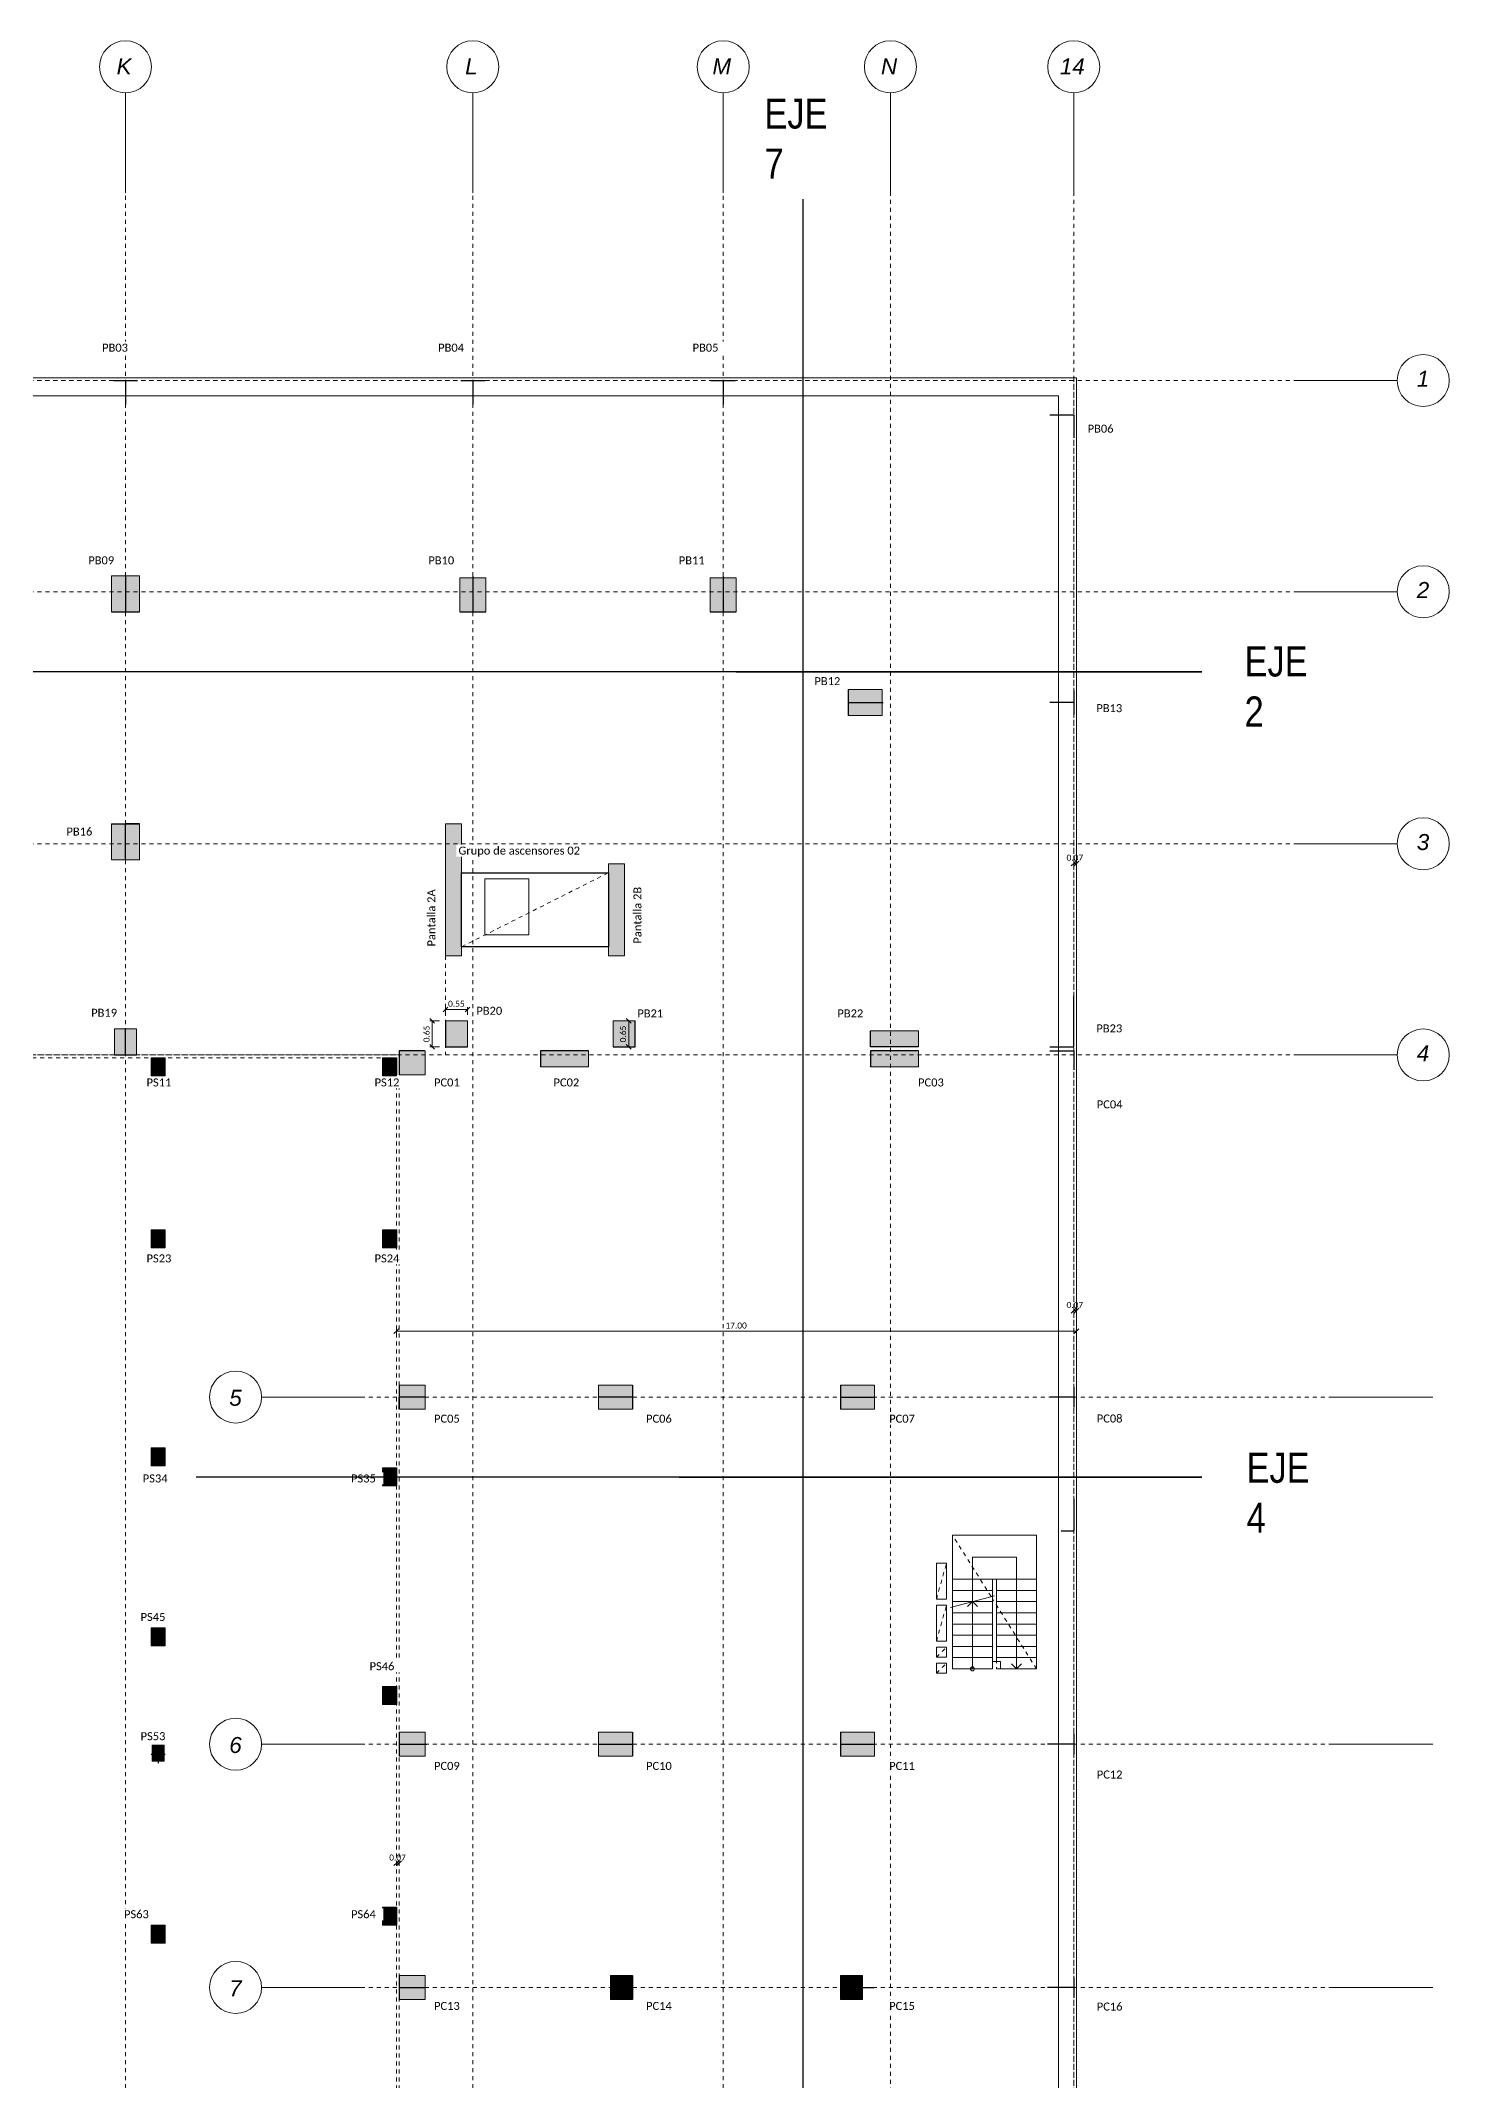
# Model space of a CAD drawing. Header units: millimetres. Extents: x -65 to 53, y -59 to 44.
# Drawn here: x 17.4 to 52.6, y -6.6 to 44.4 of the extents above; entities that cross this region are included whole.
import ezdxf

# ---------------------------------------------------------------- set-up
doc = ezdxf.new("R2010")
doc.units = ezdxf.units.MM
doc.linetypes.add('Trazo general', pattern=[0.001875, 0.00125, -0.000625])
for name, color, linetype, lineweight, true_color in [('0-AR-TXT-1', 5, 'Continuous', 5, 0x0000ff), ('0-AR-TXT-3', 7, 'Continuous', 5, 0xae3800), ('00-AUX-3', 5, 'Continuous', 5, 0x0000ff), ('00-AUX-5', 7, 'Continuous', 25, 0xff8000), ('00-AUX-6', 5, 'Trazo general', 5, 0x0000ff), ('00-AUX-7', 7, 'Trazo general', 5, 0xa80000), ('1-AR-PILARES-1', 7, 'Continuous', 5, 0xc0c0c0), ('CS-COTAS-1', 7, 'Continuous', 5, 0x544282), ('REJILLA-1', 7, 'Continuous', 5, 0x008080), ('REJILLA-2', 7, 'Trazo general', 5, 0x008080)]:
    doc.layers.add(name, color=color, linetype=linetype, lineweight=lineweight, true_color=true_color)
for name, color, linetype, lineweight in [('0-AUX', 7, 'Continuous', 5), ('00-AUX-1', 7, 'Trazo general', 5), ('00-AUX-4', 7, 'Continuous', 5), ('1-AR-ESCALERA', 7, 'Continuous', 5), ('1-AR-ESCALERA-1', 7, 'Trazo general', 5), ('1-AR-PILARES', 7, 'Continuous', 5), ('1-AR-VISTA', 7, 'Continuous', 5), ('CS-COTAS-100', 7, 'Continuous', 5)]:
    doc.layers.add(name, color=color, linetype=linetype, lineweight=lineweight)
doc.layers.add('EJES DE REPLANTEO', color=30, linetype='Continuous')
doc.styles.add('Arial_I', font='ariali.ttf', dxfattribs={"height": 0.4})
doc.styles.add('Calibri', font='calibri.ttf', dxfattribs={"height": 0.2})
doc.styles.add('Calibri_1', font='calibri.ttf', dxfattribs={"height": 0.15})
doc.styles.add('FS_Technic', font='technic_.ttf', dxfattribs={"height": 2.5})
doc.dimstyles.new('AIC_replanteo', dxfattribs={"dimscale": 0.3048, "dimtxt": 0.176602, "dimasz": 0.393701, "dimexe": 0.19685, "dimexo": 0.492126, "dimgap": 0.032808, "dimtad": 1, "dimrnd": 0.01, "dimzin": 0, "dimdsep": 46, "dimtxsty": 'Calibri_1', "dimblk1": 'OBLIQUE', "dimblk2": 'OBLIQUE', "dimsah": 1, "dimcen": 0.09, "dimazin": 0, "dimtfac": 1, "dimtdec": 4, "dimtix": 1, "dimtmove": 0, "dimatfit": 3, "dimfxl": 1, "dimtvp": 1, "dimtolj": 1, "dimtzin": 0, "dimarcsym": 2})

# ---------------------------------------------------------------- blocks, each defined once
blk = doc.blocks.new('Rejilla - Extremo de rejilla-3554-Sótano 1- forjado 01 - STR')
at = {"layer": '0-AUX'}
blk.add_circle((0, 0), 0.0065, dxfattribs=at)
blk = doc.blocks.new('DIMBLOCK9-Sótano 1- forjado 01 - STR')
at = {"layer": 'CS-COTAS-100', "color": 187, "lineweight": 15, "true_color": 0x544282, "transparency": 16777216}
for p, q in [((32.067, 19.903), (32.007, 19.963)), ((32.067, 19.903), (32.127, 19.843)), ((32.067, 19.253), (32.007, 19.313)), ((32.067, 19.253), (32.127, 19.193))]:
    blk.add_line(p, q, dxfattribs=at)
at = {"layer": 'CS-COTAS-100', "color": 187, "true_color": 0x544282, "transparency": 16777216}
for p, q in [((32.067, 19.903), (32.007, 19.903)), ((32.067, 19.253), (32.067, 19.903)), ((32.067, 19.903), (32.132, 19.903)), ((32.067, 19.253), (32.007, 19.253)), ((32.067, 19.253), (32.132, 19.253))]:
    blk.add_line(p, q, dxfattribs=at)
at = {"layer": 'CS-COTAS-100', "color": 0, "transparency": 16777216, "insert": (31.849, 19.365), "char_height": 0.15, "width": 0.5107, "attachment_point": 1, "rotation": 90, "line_spacing_factor": 1.158048, "style": 'Calibri_1'}
blk.add_mtext('0.65', dxfattribs=at)
blk = doc.blocks.new('_Oblique')
at = {"color": 0, "linetype": 'ByBlock', "lineweight": -2}
blk.add_line((-0.5, -0.5), (0.5, 0.5), dxfattribs=at)
blk = doc.blocks.new('DIMBLOCK10-Sótano 1- forjado 01 - STR')
at = {"layer": 'CS-COTAS-100', "color": 187, "lineweight": 15, "true_color": 0x544282, "transparency": 16777216}
for p, q in [((27.157, 19.903), (27.097, 19.963)), ((27.157, 19.903), (27.217, 19.843)), ((27.157, 19.253), (27.097, 19.313)), ((27.157, 19.253), (27.217, 19.193))]:
    blk.add_line(p, q, dxfattribs=at)
at = {"layer": 'CS-COTAS-100', "color": 187, "true_color": 0x544282, "transparency": 16777216}
for p, q in [((27.157, 19.903), (27.097, 19.903)), ((27.157, 19.903), (27.157, 19.253)), ((27.157, 19.903), (27.34, 19.903)), ((27.157, 19.253), (27.097, 19.253)), ((27.157, 19.253), (27.34, 19.253))]:
    blk.add_line(p, q, dxfattribs=at)
at = {"layer": 'CS-COTAS-100', "color": 0, "transparency": 16777216, "insert": (26.939, 19.365), "char_height": 0.15, "width": 0.5107, "attachment_point": 1, "rotation": 90, "line_spacing_factor": 1.158048, "style": 'Calibri_1'}
blk.add_mtext('0.65', dxfattribs=at)
blk = doc.blocks.new('DIMBLOCK11-Sótano 1- forjado 01 - STR')
at = {"layer": 'CS-COTAS-100', "color": 187, "lineweight": 15, "true_color": 0x544282, "transparency": 16777216}
for p, q in [((27.49, 20.185), (27.43, 20.125)), ((27.49, 20.185), (27.55, 20.245)), ((28.04, 20.185), (27.98, 20.125)), ((28.04, 20.185), (28.1, 20.245))]:
    blk.add_line(p, q, dxfattribs=at)
at = {"layer": 'CS-COTAS-100', "color": 187, "true_color": 0x544282, "transparency": 16777216}
for p, q in [((27.49, 20.185), (27.49, 20.245)), ((27.49, 20.185), (28.04, 20.185)), ((27.49, 20.185), (27.49, 20.053)), ((28.04, 20.185), (28.04, 20.245)), ((28.04, 20.185), (28.04, 20.053))]:
    blk.add_line(p, q, dxfattribs=at)
at = {"layer": 'CS-COTAS-100', "color": 0, "transparency": 16777216, "insert": (27.552, 20.403), "char_height": 0.15, "width": 0.5107, "attachment_point": 1, "line_spacing_factor": 1.158048, "style": 'Calibri_1'}
blk.add_mtext('0.55', dxfattribs=at)
blk = doc.blocks.new('DIMBLOCK16-Sótano 1- forjado 01 - STR')
at = {"layer": 'CS-COTAS-100', "color": 187, "lineweight": 15, "true_color": 0x544282, "transparency": 16777216}
for p, q in [((43.19, 23.836), (43.13, 23.776)), ((43.19, 23.836), (43.25, 23.896)), ((43.26, 23.836), (43.2, 23.776)), ((43.26, 23.836), (43.32, 23.896))]:
    blk.add_line(p, q, dxfattribs=at)
at = {"layer": 'CS-COTAS-100', "color": 187, "true_color": 0x544282, "transparency": 16777216}
for p, q in [((43.19, 23.836), (43.19, 23.896)), ((43.19, 23.836), (43.26, 23.836)), ((43.19, 23.836), (43.19, 23.771)), ((43.26, 23.836), (43.26, 23.896)), ((43.26, 23.836), (43.26, 23.771))]:
    blk.add_line(p, q, dxfattribs=at)
at = {"layer": 'CS-COTAS-100', "color": 0, "transparency": 16777216, "insert": (43.012, 24.054), "char_height": 0.15, "width": 0.5107, "attachment_point": 1, "line_spacing_factor": 1.158048, "style": 'Calibri_1'}
blk.add_mtext('0.07', dxfattribs=at)
blk = doc.blocks.new('DIMBLOCK21-Sótano 1- forjado 01 - STR')
at = {"layer": 'CS-COTAS-100', "color": 187, "lineweight": 15, "true_color": 0x544282, "transparency": 16777216}
for p, q in [((26.26, 12.142), (26.2, 12.082)), ((26.26, 12.142), (26.32, 12.202)), ((43.26, 12.142), (43.2, 12.082)), ((43.26, 12.142), (43.32, 12.202))]:
    blk.add_line(p, q, dxfattribs=at)
at = {"layer": 'CS-COTAS-100', "color": 187, "true_color": 0x544282, "transparency": 16777216}
for p, q in [((26.26, 12.142), (26.26, 12.202)), ((26.26, 12.142), (43.26, 12.142)), ((26.26, 12.142), (26.26, 12.077)), ((43.26, 12.142), (43.26, 12.202)), ((43.26, 12.142), (43.26, 12.077))]:
    blk.add_line(p, q, dxfattribs=at)
at = {"layer": 'CS-COTAS-100', "color": 0, "transparency": 16777216, "insert": (34.486, 12.36), "char_height": 0.15, "width": 0.65661, "attachment_point": 1, "line_spacing_factor": 1.158048, "style": 'Calibri_1'}
blk.add_mtext('17.00', dxfattribs=at)
blk = doc.blocks.new('DIMBLOCK22-Sótano 1- forjado 01 - STR')
at = {"layer": 'CS-COTAS-100', "color": 187, "lineweight": 15, "true_color": 0x544282, "transparency": 16777216}
for p, q in [((43.19, 12.657), (43.13, 12.597)), ((43.19, 12.657), (43.25, 12.717)), ((43.26, 12.657), (43.2, 12.597)), ((43.26, 12.657), (43.32, 12.717))]:
    blk.add_line(p, q, dxfattribs=at)
at = {"layer": 'CS-COTAS-100', "color": 187, "true_color": 0x544282, "transparency": 16777216}
for p, q in [((43.19, 12.657), (43.19, 12.717)), ((43.19, 12.657), (43.26, 12.657)), ((43.19, 12.657), (43.19, 12.592)), ((43.26, 12.657), (43.26, 12.717)), ((43.26, 12.657), (43.26, 12.592))]:
    blk.add_line(p, q, dxfattribs=at)
at = {"layer": 'CS-COTAS-100', "color": 0, "transparency": 16777216, "insert": (43.012, 12.875), "char_height": 0.15, "width": 0.5107, "attachment_point": 1, "line_spacing_factor": 1.158048, "style": 'Calibri_1'}
blk.add_mtext('0.07', dxfattribs=at)
blk = doc.blocks.new('DIMBLOCK23-Sótano 1- forjado 01 - STR')
at = {"layer": 'CS-COTAS-100', "color": 187, "lineweight": 15, "true_color": 0x544282, "transparency": 16777216}
for p, q in [((26.26, -1.157), (26.2, -1.217)), ((26.26, -1.157), (26.32, -1.097)), ((26.33, -1.157), (26.27, -1.217)), ((26.33, -1.157), (26.39, -1.097))]:
    blk.add_line(p, q, dxfattribs=at)
at = {"layer": 'CS-COTAS-100', "color": 187, "true_color": 0x544282, "transparency": 16777216}
for p, q in [((26.26, -1.157), (26.26, -1.097)), ((26.26, -1.157), (26.33, -1.157)), ((26.26, -1.157), (26.26, -1.222)), ((26.33, -1.157), (26.33, -1.097)), ((26.33, -1.157), (26.33, -1.222))]:
    blk.add_line(p, q, dxfattribs=at)
at = {"layer": 'CS-COTAS-100', "color": 0, "transparency": 16777216, "insert": (26.082, -0.939), "char_height": 0.15, "width": 0.5107, "attachment_point": 1, "line_spacing_factor": 1.158048, "style": 'Calibri_1'}
blk.add_mtext('0.07', dxfattribs=at)
blk = doc.blocks.new('zw$7473')
at = {"layer": 'EJES DE REPLANTEO'}
for p, q in [((16.942, -26.497), (16.942, 15.611)), ((26.908, 3.8), (-81.327, 3.8)), ((15.267, 3.8), (26.908, 3.8)), ((26.908, -16.33), (1.769, -16.33)), ((13.842, -16.33), (26.908, -16.33)), ((16.942, -79.782), (16.942, -26.497))]:
    blk.add_line(p, q, dxfattribs=at)
at = {"layer": 'EJES DE REPLANTEO', "char_height": 0.75, "attachment_point": 1, "style": 'FS_Technic'}
for s, insert, width in [('EJE 7', (15.972, 18.128), 0.58017), ('EJE 2', (27.974, 4.431), 0.22677), ('EJE 4', (28.024, -15.725), 0.268)]:
    blk.add_mtext(s, dxfattribs=dict(at, insert=insert, width=width))

msp = doc.modelspace()

# ---------------------------------------------------------------- hatches: boundary and pattern name
at = {"layer": '1-AR-PILARES-1'}
for points in [[(19.14008, 30.12799), (19.84008, 30.12799), (19.84008, 31.02799), (19.14008, 31.02799)], [(27.84508, 30.12799), (28.49508, 30.12799), (28.49508, 30.97799), (27.84508, 30.97799)], [(34.10508, 30.12799), (34.75508, 30.12799), (34.75508, 30.97799), (34.10508, 30.97799)], [(38.40008, 27.53299), (38.40008, 28.18299), (37.55008, 28.18299), (37.55008, 27.53299)], [(19.83854, 23.92822), (19.83854, 24.82822), (19.13854, 24.82822), (19.13854, 23.92822)], [(27.89008, 21.52799), (27.89008, 24.82799), (27.49008, 24.82799), (27.49008, 21.52799)], [(31.96008, 21.52799), (31.96008, 23.82799), (31.56008, 23.82799), (31.56008, 21.52799)], [(28.04008, 19.25299), (28.04008, 19.90299), (27.49008, 19.90299), (27.49008, 19.25299)], [(32.22508, 19.25299), (32.22508, 19.90299), (31.67508, 19.90299), (31.67508, 19.25299)], [(19.76508, 19.04799), (19.76508, 19.69799), (19.21508, 19.69799), (19.21508, 19.04799)], [(39.31008, 19.25299), (39.31008, 19.65299), (38.11008, 19.65299), (38.11008, 19.25299)], [(20.13508, 18.52799), (20.48508, 18.52799), (20.48508, 18.97799), (20.13508, 18.97799)], [(25.91008, 18.52799), (26.26008, 18.52799), (26.26008, 18.97799), (25.91008, 18.97799)], [(26.98008, 18.55299), (26.98008, 19.15299), (26.33008, 19.15299), (26.33008, 18.55299)], [(31.06008, 18.75299), (31.06008, 19.15299), (29.86008, 19.15299), (29.86008, 18.75299)], [(39.31008, 18.75299), (39.31008, 19.15299), (38.11008, 19.15299), (38.11008, 18.75299)], [(20.13508, 14.22799), (20.48508, 14.22799), (20.48508, 14.67799), (20.13508, 14.67799)], [(25.91008, 14.22799), (26.26008, 14.22799), (26.26008, 14.67799), (25.91008, 14.67799)], [(26.33008, 10.19799), (26.98008, 10.19799), (26.98008, 10.79799), (26.33008, 10.79799)], [(32.16008, 10.19799), (32.16008, 10.79799), (31.31008, 10.79799), (31.31008, 10.19799)], [(38.21008, 10.19799), (38.21008, 10.79799), (37.36008, 10.79799), (37.36008, 10.19799), (37.4578, 10.19799)], [(20.48508, 8.77799), (20.48508, 9.22799), (20.13508, 9.22799), (20.13508, 8.77799)], [(26.26008, 8.27799), (26.26008, 8.72799), (25.91008, 8.72799), (25.91008, 8.27799)], [(20.13508, 4.27799), (20.48508, 4.27799), (20.48508, 4.72799), (20.13508, 4.72799)], [(25.91008, 2.81299), (26.26008, 2.81299), (26.26008, 3.26299), (25.91008, 3.26299)], [(26.33008, 1.51799), (26.98008, 1.51799), (26.98008, 2.11799), (26.33008, 2.11799), (26.33008, 1.7899)], [(32.16008, 1.51799), (32.16008, 2.11799), (31.31008, 2.11799), (31.31008, 1.51799)], [(38.21008, 1.51799), (38.21008, 2.11799), (37.36008, 2.11799), (37.36008, 1.51799)], [(38.21008, 1.51799), (38.21008, 2.11799), (37.36008, 2.11799), (37.36008, 1.51799)], [(20.16008, 1.39799), (20.46008, 1.39799), (20.46008, 1.79799), (20.16008, 1.79799), (20.16008, 1.7899)], [(25.91008, -2.70201), (26.26008, -2.70201), (26.26008, -2.25201), (25.91008, -2.25201)], [(20.13508, -3.15201), (20.48508, -3.15201), (20.48508, -2.70201), (20.13508, -2.70201)], [(26.33008, -4.56201), (26.98008, -4.56201), (26.98008, -3.96201), (26.33008, -3.96201)], [(32.16008, -4.56201), (32.16008, -3.96201), (31.61008, -3.96201), (31.61008, -4.56201)], [(37.36008, -4.56201), (37.91008, -4.56201), (37.91008, -3.96201), (37.36008, -3.96201)]]:
    msp.add_hatch(color=256, dxfattribs=at).paths.add_polyline_path(points)

# ---------------------------------------------------------------- linework, layer by layer
at = {"layer": '0-AUX'}
for p, q in [((40.66008, 6.49299), (41.76008, 6.49299)), ((40.66008, 5.94299), (40.66008, 6.49299)), ((41.76008, 6.49299), (41.76008, 5.94299)), ((40.66008, 5.38299), (40.66008, 5.94299)), ((41.76008, 5.94299), (41.76008, 3.70299)), ((40.66008, 5.38299), (40.53508, 5.25799)), ((40.66008, 5.10299), (40.66008, 5.38299)), ((40.66008, 5.38299), (40.78508, 5.25799)), ((40.66008, 4.82299), (40.66008, 5.10299)), ((40.66008, 4.54299), (40.66008, 4.82299)), ((40.66008, 4.26299), (40.66008, 4.54299)), ((40.66008, 3.98299), (40.66008, 4.26299)), ((40.66008, 3.70299), (40.66008, 3.98299)), ((41.76008, 3.70299), (41.63508, 3.82799)), ((41.76008, 3.70299), (41.88508, 3.82799))]:
    msp.add_line(p, q, dxfattribs=at)
msp.add_circle((40.66008, 3.70299), 0.05, dxfattribs=at)
at = {"layer": '00-AUX-1'}
for p, q in [((27.89008, 23.60299), (31.56008, 23.60299)), ((27.89008, 21.75299), (31.56008, 23.60299)), ((31.56008, 21.75299), (27.89008, 21.75299)), ((41.12614, 5.50787), (40.16168, 7.04299)), ((39.75968, 5.44299), (40.01127, 6.34869)), ((39.75968, 4.39299), (40.00968, 5.29299)), ((42.26008, 3.70299), (41.16008, 5.45384)), ((39.75968, 3.99299), (40.00968, 4.24299)), ((39.75968, 3.59299), (40.00968, 3.84299))]:
    msp.add_line(p, q, dxfattribs=at)
at = {"layer": '00-AUX-3'}
for p, q in [((28.47008, 23.45078), (29.57008, 23.45078)), ((28.47008, 22.05078), (28.47008, 23.45078)), ((29.57008, 23.45078), (29.57008, 22.05078)), ((29.57008, 22.05078), (28.47008, 22.05078))]:
    msp.add_line(p, q, dxfattribs=at)
at = {"layer": '00-AUX-4'}
for p, q in [((-58.70133, 35.97799), (43.26008, 35.97799)), ((43.26008, 35.97799), (43.26008, -52.84245)), ((-58.07852, 35.52799), (42.81008, 35.52799)), ((42.81008, 35.52799), (42.81008, -52.39245))]:
    msp.add_line(p, q, dxfattribs=at)
at = {"layer": '00-AUX-5'}
for p, q in [((19.19008, 35.90799), (19.79008, 35.90799)), ((19.49008, 35.90799), (19.49008, 35.30799)), ((27.87008, 35.90799), (28.47008, 35.90799)), ((28.17008, 35.90799), (28.17008, 35.30799)), ((34.13008, 35.90799), (34.73008, 35.90799)), ((34.43008, 35.90799), (34.43008, 35.30799)), ((42.59008, 35.05299), (43.19008, 35.05299)), ((43.19008, 35.05299), (43.19008, 34.47299)), ((19.49008, 31.00799), (19.49008, 30.12799)), ((28.17008, 31.00799), (28.17008, 30.12799)), ((34.43008, 31.00799), (34.43008, 30.12799)), ((19.14008, 30.12799), (19.84008, 30.12799)), ((27.84508, 30.12799), (28.49508, 30.12799)), ((34.10508, 30.12799), (34.75508, 30.12799)), ((37.55008, 28.18299), (37.55008, 27.53299)), ((43.19008, 28.15799), (43.19008, 27.55799)), ((37.55008, 27.85799), (38.43008, 27.85799)), ((43.19008, 27.85799), (42.59008, 27.85799)), ((19.13854, 24.82822), (19.83854, 24.82822)), ((19.83854, 24.82822), (19.48854, 24.82822)), ((19.48854, 23.92822), (19.48854, 24.82822)), ((27.89008, 23.60299), (31.56008, 23.60299)), ((27.89008, 21.75299), (27.89008, 23.60299)), ((31.56008, 23.60299), (31.56008, 21.75299)), ((31.56008, 21.75299), (27.89008, 21.75299)), ((43.19008, 19.25299), (43.19008, 20.52799)), ((27.49008, 19.90299), (27.49008, 19.25299)), ((32.22508, 19.25299), (32.22508, 19.90299)), ((19.49008, 19.04799), (19.49008, 19.69799)), ((38.11008, 19.25299), (38.11008, 19.65299)), ((19.21508, 19.04799), (19.76508, 19.04799)), ((20.13508, 18.97799), (20.48508, 18.97799)), ((20.13508, 18.97799), (20.48508, 18.97799)), ((20.31008, 18.97799), (20.31008, 18.52799)), ((20.31008, 18.97799), (20.31008, 18.52799)), ((25.91008, 18.97799), (26.26008, 18.97799)), ((26.26008, 18.97799), (26.26008, 18.55299)), ((26.96008, 19.15299), (26.33008, 19.15299)), ((26.33008, 19.15299), (26.33008, 18.55299)), ((27.49008, 19.25299), (28.04008, 19.25299)), ((31.06008, 19.15299), (29.86008, 19.15299)), ((29.86008, 19.15299), (29.86008, 18.75299)), ((31.67508, 19.25299), (32.22508, 19.25299)), ((39.31008, 19.25299), (38.11008, 19.25299)), ((39.31008, 19.15299), (38.11008, 19.15299)), ((38.11008, 19.15299), (38.11008, 18.75299)), ((42.59008, 19.25299), (43.19008, 19.25299)), ((42.59008, 19.15305), (43.19008, 19.15305)), ((43.19008, 19.15305), (43.19008, 18.67305)), ((20.31008, 14.22799), (20.31008, 14.67799)), ((20.31008, 14.22799), (20.31008, 14.67799)), ((25.91008, 14.45299), (26.26008, 14.45299)), ((26.26008, 14.67799), (26.26008, 14.22799)), ((20.48508, 14.22799), (20.13508, 14.22799)), ((20.48508, 14.22799), (20.13508, 14.22799)), ((26.33008, 10.79799), (26.33008, 10.19799)), ((32.16008, 10.79799), (32.16008, 10.19799)), ((37.36008, 10.79799), (37.36008, 10.19799)), ((43.19008, 10.74799), (43.19008, 10.24799)), ((26.33008, 10.19799), (26.33008, 10.49799)), ((26.98008, 10.49799), (26.33008, 10.49799)), ((32.16008, 10.49799), (31.30008, 10.49799)), ((37.36008, 10.49799), (38.21008, 10.49799)), ((43.19008, 10.49799), (42.59008, 10.49799)), ((20.31008, 9.22799), (20.31008, 8.77799)), ((20.13508, 9.00299), (20.48508, 9.00299)), ((26.26008, 8.72799), (26.26008, 8.27799)), ((25.91008, 8.50299), (26.26008, 8.50299)), ((43.19008, 7.95299), (43.19008, 7.15299)), ((42.88008, 7.15299), (43.19008, 7.15299)), ((20.31008, 4.72799), (20.31008, 4.27799)), ((20.13508, 4.50299), (20.48508, 4.50299)), ((26.26008, 3.26299), (26.26008, 2.81299)), ((25.91008, 3.03799), (26.26008, 3.03799)), ((26.33008, 2.11799), (26.33008, 1.51799)), ((32.16008, 2.11799), (32.16008, 1.51799)), ((37.36008, 2.11799), (37.36008, 1.51799)), ((43.19008, 2.06799), (43.19008, 1.56799)), ((20.13508, 1.57299), (20.48508, 1.57299)), ((20.31008, 1.79799), (20.31008, 1.34799)), ((26.33008, 1.81799), (27.02008, 1.81799)), ((31.31008, 1.81799), (32.16008, 1.81799)), ((37.36008, 1.81799), (38.20008, 1.81799)), ((43.19008, 1.81799), (42.53508, 1.81799)), ((25.91008, -2.47701), (26.26008, -2.47701)), ((26.26008, -2.25201), (26.26008, -2.70201)), ((20.13508, -2.92701), (20.48508, -2.92701)), ((20.31008, -2.70201), (20.31008, -3.15201)), ((26.33008, -3.96201), (26.33008, -4.56201)), ((32.16008, -3.96201), (32.16008, -4.56201)), ((37.36008, -3.96201), (37.36008, -4.56201)), ((43.19008, -4.01201), (43.19008, -4.51201)), ((26.33008, -4.26201), (26.99008, -4.26201)), ((31.62008, -4.26201), (32.16008, -4.26201)), ((37.36008, -4.26201), (38.20008, -4.26201)), ((43.19008, -4.26201), (42.53508, -4.26201))]:
    msp.add_line(p, q, dxfattribs=at)
at = {"layer": '00-AUX-6'}
for p, q in [((-58.72133, 35.90799), (43.26008, 35.90799)), ((-58.70133, 35.97799), (43.26008, 35.97799)), ((43.19008, 35.97799), (43.19008, -52.84245)), ((43.26008, 35.97799), (43.26008, -52.84245)), ((26.26008, 19.04799), (-46.93992, 19.04799)), ((26.26008, 18.97799), (-46.93992, 18.97799)), ((26.26008, -27.41201), (26.26008, 18.97799)), ((26.33008, -27.41201), (26.33008, 18.97799))]:
    msp.add_line(p, q, dxfattribs=at)
at = {"layer": '00-AUX-7'}
msp.add_line((27.49008, 21.52799), (27.49008, 19.04799), dxfattribs=at)
at = {"layer": '1-AR-ESCALERA'}
for p, q in [((40.16008, 5.94299), (41.16008, 5.94299)), ((40.16008, 5.94299), (41.16008, 5.94299)), ((40.16008, 5.66299), (41.16008, 5.66299)), ((41.16008, 5.94299), (41.26008, 5.94299)), ((41.16008, 5.51696), (41.16008, 5.94299)), ((42.26008, 5.94299), (41.26008, 5.94299)), ((41.26008, 5.94299), (41.26008, 3.88299)), ((42.26008, 5.94299), (41.26008, 5.94299)), ((42.26008, 5.66299), (41.26008, 5.66299)), ((41.20838, 5.5299), (40.11178, 5.23607)), ((40.16008, 5.38299), (40.66008, 5.38299)), ((40.16008, 3.70299), (40.16008, 5.24901)), ((40.16008, 5.10299), (41.16008, 5.10299)), ((40.66008, 5.38299), (41.16008, 5.38299)), ((41.16008, 3.70299), (41.16008, 5.51696)), ((42.26008, 5.38299), (41.26008, 5.38299)), ((42.26008, 5.10299), (41.26008, 5.10299)), ((40.16008, 4.82299), (41.16008, 4.82299)), ((42.26008, 4.82299), (41.26008, 4.82299)), ((40.16008, 4.54299), (41.16008, 4.54299)), ((40.16008, 4.26299), (41.16008, 4.26299)), ((42.26008, 4.54299), (41.26008, 4.54299)), ((42.26008, 4.26299), (41.26008, 4.26299)), ((40.16008, 3.98299), (41.16008, 3.98299)), ((40.16008, 3.70299), (41.16008, 3.70299)), ((40.16008, 3.70299), (41.16008, 3.70299)), ((42.26008, 3.98299), (41.26008, 3.98299)), ((42.26008, 3.70299), (41.26008, 3.70299))]:
    msp.add_line(p, q, dxfattribs=at)
at = {"layer": '1-AR-ESCALERA-1'}
for p, q in [((40.16008, 7.04299), (40.16008, 5.94299)), ((42.26008, 7.04299), (40.16008, 7.04299)), ((42.26008, 5.94299), (42.26008, 7.04299)), ((40.16008, 5.94299), (41.16008, 5.94299)), ((40.16008, 5.24901), (40.16008, 5.94299)), ((40.16008, 5.94299), (41.16008, 5.94299)), ((40.16008, 5.66299), (41.16008, 5.66299)), ((41.16008, 5.94299), (41.26008, 5.94299)), ((41.16008, 5.51696), (41.16008, 5.94299)), ((42.26008, 5.94299), (41.26008, 5.94299)), ((41.26008, 5.94299), (41.26008, 3.70299)), ((42.26008, 5.94299), (41.26008, 5.94299)), ((42.26008, 5.66299), (41.26008, 5.66299)), ((42.26008, 5.94299), (42.26008, 3.70299)), ((40.16008, 5.38299), (40.66008, 5.38299)), ((42.26008, 5.38299), (41.26008, 5.38299)), ((42.26008, 5.10299), (41.26008, 5.10299)), ((42.26008, 4.82299), (41.26008, 4.82299)), ((42.26008, 4.54299), (41.26008, 4.54299)), ((42.26008, 4.26299), (41.26008, 4.26299)), ((42.26008, 3.98299), (41.26008, 3.98299)), ((42.26008, 3.70299), (41.26008, 3.70299))]:
    msp.add_line(p, q, dxfattribs=at)
at = {"layer": '1-AR-PILARES'}
for p, q in [((19.84008, 31.02799), (19.14008, 31.02799)), ((19.14008, 31.02799), (19.14008, 30.12799)), ((19.84008, 30.12799), (19.84008, 31.02799)), ((28.49508, 30.97799), (27.84508, 30.97799)), ((27.84508, 30.97799), (27.84508, 30.12799)), ((28.49508, 30.12799), (28.49508, 30.97799)), ((34.75508, 30.97799), (34.10508, 30.97799)), ((34.10508, 30.97799), (34.10508, 30.12799)), ((34.75508, 30.12799), (34.75508, 30.97799)), ((19.14008, 30.12799), (19.84008, 30.12799)), ((27.84508, 30.12799), (28.49508, 30.12799)), ((34.10508, 30.12799), (34.75508, 30.12799)), ((38.40008, 28.18299), (37.55008, 28.18299)), ((37.55008, 28.18299), (37.55008, 27.53299)), ((38.40008, 27.53299), (38.40008, 28.18299)), ((37.55008, 27.53299), (38.40008, 27.53299)), ((19.13854, 24.82822), (19.13854, 23.92822)), ((19.83854, 24.82822), (19.13854, 24.82822)), ((19.83854, 23.92822), (19.83854, 24.82822)), ((27.89008, 24.82799), (27.49008, 24.82799)), ((27.49008, 24.82799), (27.49008, 21.52799)), ((27.89008, 21.52799), (27.89008, 24.82799)), ((19.13854, 23.92822), (19.83854, 23.92822)), ((31.96008, 23.82799), (31.56008, 23.82799)), ((31.56008, 23.82799), (31.56008, 21.52799)), ((31.96008, 21.52799), (31.96008, 23.82799)), ((27.49008, 21.52799), (27.89008, 21.52799)), ((31.56008, 21.52799), (31.96008, 21.52799)), ((28.04008, 19.90299), (27.49008, 19.90299)), ((27.49008, 19.90299), (27.49008, 19.25299)), ((28.04008, 19.25299), (28.04008, 19.90299)), ((32.22508, 19.90299), (31.67508, 19.90299)), ((31.67508, 19.90299), (31.67508, 19.25299)), ((32.22508, 19.25299), (32.22508, 19.90299)), ((19.76508, 19.69799), (19.21508, 19.69799)), ((19.21508, 19.69799), (19.21508, 19.04799)), ((19.76508, 19.04799), (19.76508, 19.69799)), ((39.31008, 19.65299), (38.11008, 19.65299)), ((38.11008, 19.65299), (38.11008, 19.25299)), ((39.31008, 19.25299), (39.31008, 19.65299)), ((19.21508, 19.04799), (19.76508, 19.04799)), ((20.13508, 18.97799), (20.13508, 18.52799)), ((20.48508, 18.97799), (20.13508, 18.97799)), ((20.48508, 18.52799), (20.48508, 18.97799)), ((25.91008, 18.97799), (25.91008, 18.52799)), ((26.26008, 18.97799), (25.91008, 18.97799)), ((26.26008, 18.52799), (26.26008, 18.97799)), ((26.98008, 19.15299), (26.33008, 19.15299)), ((26.33008, 19.15299), (26.33008, 18.55299)), ((26.98008, 18.55299), (26.98008, 19.15299)), ((27.49008, 19.25299), (28.04008, 19.25299)), ((31.06008, 19.15299), (29.86008, 19.15299)), ((29.86008, 19.15299), (29.86008, 18.75299)), ((31.06008, 18.75299), (31.06008, 19.15299)), ((31.67508, 19.25299), (32.22508, 19.25299)), ((38.11008, 19.25299), (39.31008, 19.25299)), ((39.31008, 19.15299), (38.11008, 19.15299)), ((38.11008, 19.15299), (38.11008, 18.75299)), ((39.31008, 18.75299), (39.31008, 19.15299)), ((20.13508, 18.52799), (20.48508, 18.52799)), ((25.91008, 18.52799), (26.26008, 18.52799)), ((26.33008, 18.55299), (26.98008, 18.55299)), ((29.86008, 18.75299), (31.06008, 18.75299)), ((38.11008, 18.75299), (39.31008, 18.75299)), ((20.13508, 14.67799), (20.13508, 14.22799)), ((20.48508, 14.67799), (20.13508, 14.67799)), ((20.48508, 14.22799), (20.48508, 14.67799)), ((25.91008, 14.67799), (25.91008, 14.22799)), ((26.26008, 14.67799), (25.91008, 14.67799)), ((26.26008, 14.22799), (26.26008, 14.67799)), ((20.13508, 14.22799), (20.48508, 14.22799)), ((25.91008, 14.22799), (26.26008, 14.22799)), ((26.98008, 10.79799), (26.33008, 10.79799)), ((26.33008, 10.79799), (26.33008, 10.19799)), ((26.98008, 10.19799), (26.98008, 10.79799)), ((32.16008, 10.79799), (31.31008, 10.79799)), ((31.31008, 10.79799), (31.31008, 10.19799)), ((32.16008, 10.19799), (32.16008, 10.79799)), ((38.21008, 10.79799), (37.36008, 10.79799)), ((37.36008, 10.79799), (37.36008, 10.19799)), ((38.21008, 10.19799), (38.21008, 10.79799)), ((26.33008, 10.19799), (26.98008, 10.19799)), ((31.31008, 10.19799), (32.16008, 10.19799)), ((37.36008, 10.19799), (38.21008, 10.19799)), ((20.13508, 9.22799), (20.13508, 8.77799)), ((20.48508, 9.22799), (20.13508, 9.22799)), ((20.48508, 8.77799), (20.48508, 9.22799)), ((20.13508, 8.77799), (20.48508, 8.77799)), ((25.91008, 8.72799), (25.91008, 8.27799)), ((26.26008, 8.72799), (25.91008, 8.72799)), ((26.26008, 8.27799), (26.26008, 8.72799)), ((25.91008, 8.27799), (26.26008, 8.27799)), ((20.13508, 4.72799), (20.13508, 4.27799)), ((20.48508, 4.72799), (20.13508, 4.72799)), ((20.48508, 4.27799), (20.48508, 4.72799)), ((20.13508, 4.27799), (20.48508, 4.27799)), ((25.91008, 3.26299), (25.91008, 2.81299)), ((26.26008, 3.26299), (25.91008, 3.26299)), ((26.26008, 2.81299), (26.26008, 3.26299)), ((25.91008, 2.81299), (26.26008, 2.81299)), ((26.33008, 2.11799), (26.33008, 1.51799)), ((26.98008, 2.11799), (26.33008, 2.11799)), ((26.98008, 1.51799), (26.98008, 2.11799)), ((32.16008, 2.11799), (31.31008, 2.11799)), ((31.31008, 2.11799), (31.31008, 1.51799)), ((32.16008, 1.51799), (32.16008, 2.11799)), ((38.21008, 2.11799), (37.36008, 2.11799)), ((37.36008, 2.11799), (37.36008, 1.51799)), ((38.21008, 2.11799), (37.36008, 2.11799)), ((37.36008, 2.11799), (37.36008, 1.51799)), ((38.21008, 1.51799), (38.21008, 2.11799)), ((38.21008, 1.51799), (38.21008, 2.11799)), ((20.16008, 1.79799), (20.16008, 1.39799)), ((20.46008, 1.79799), (20.16008, 1.79799)), ((20.46008, 1.39799), (20.46008, 1.79799)), ((20.16008, 1.39799), (20.46008, 1.39799)), ((26.33008, 1.51799), (26.98008, 1.51799)), ((31.31008, 1.51799), (32.16008, 1.51799)), ((37.36008, 1.51799), (38.21008, 1.51799)), ((37.36008, 1.51799), (38.21008, 1.51799)), ((25.91008, -2.25201), (25.91008, -2.70201)), ((26.26008, -2.25201), (25.91008, -2.25201)), ((26.26008, -2.70201), (26.26008, -2.25201)), ((20.13508, -2.70201), (20.13508, -3.15201)), ((20.48508, -2.70201), (20.13508, -2.70201)), ((20.48508, -3.15201), (20.48508, -2.70201)), ((25.91008, -2.70201), (26.26008, -2.70201)), ((20.13508, -3.15201), (20.48508, -3.15201)), ((26.33008, -3.96201), (26.33008, -4.56201)), ((26.98008, -3.96201), (26.33008, -3.96201)), ((26.98008, -4.56201), (26.98008, -3.96201)), ((31.61008, -3.96201), (31.61008, -4.56201)), ((32.16008, -3.96201), (31.61008, -3.96201)), ((32.16008, -4.56201), (32.16008, -3.96201)), ((37.36008, -3.96201), (37.36008, -4.56201)), ((37.91008, -3.96201), (37.36008, -3.96201)), ((37.91008, -4.56201), (37.91008, -3.96201)), ((26.33008, -4.56201), (26.98008, -4.56201)), ((31.61008, -4.56201), (32.16008, -4.56201)), ((37.36008, -4.56201), (37.91008, -4.56201))]:
    msp.add_line(p, q, dxfattribs=at)
at = {"layer": '1-AR-VISTA'}
for p, q in [((42.81008, 35.52799), (-58.07852, 35.52799)), ((42.81008, -52.39245), (42.81008, 35.52799)), ((27.89008, 23.60299), (31.56008, 23.60299)), ((31.56008, 21.75299), (27.89008, 21.75299)), ((40.16008, 5.24901), (40.16008, 7.04299)), ((40.16008, 7.04299), (42.26008, 7.04299)), ((42.26008, 7.04299), (42.26008, 3.70299)), ((39.75968, 6.34242), (40.00968, 6.34242)), ((39.75968, 5.44299), (39.75968, 6.34242)), ((40.00968, 6.34242), (40.00968, 5.44299)), ((40.00968, 5.44299), (39.75968, 5.44299)), ((39.75968, 5.29299), (40.00968, 5.29299)), ((39.75968, 4.39299), (39.75968, 5.29299)), ((40.00968, 5.29299), (40.00968, 4.39299)), ((40.00968, 4.39299), (39.75968, 4.39299)), ((39.75968, 4.24299), (40.00968, 4.24299)), ((39.75968, 3.99299), (39.75968, 4.24299)), ((40.00968, 4.24299), (40.00968, 3.99299)), ((40.00968, 3.99299), (39.75968, 3.99299)), ((39.75968, 3.84299), (40.00968, 3.84299)), ((39.75968, 3.59299), (39.75968, 3.84299)), ((40.00968, 3.59299), (39.75968, 3.59299)), ((40.00968, 3.84299), (40.00968, 3.59299)), ((41.36008, 3.88299), (41.16008, 3.88299)), ((41.36008, 3.70299), (41.36008, 3.88299)), ((42.26008, 3.70299), (41.36008, 3.70299))]:
    msp.add_line(p, q, dxfattribs=at)
at = {"layer": 'REJILLA-1'}
for p, q in [((19.49008, 40.60006), (19.49008, 43.10006)), ((28.17008, 40.60006), (28.17008, 43.10006)), ((34.43008, 40.60006), (34.43008, 43.10006)), ((38.61008, 40.60006), (38.61008, 43.10006)), ((43.19008, 40.60006), (43.19008, 43.10006)), ((48.77676, 35.90799), (51.27676, 35.90799)), ((48.77676, 30.62799), (51.27676, 30.62799)), ((48.77676, 24.32799), (51.27676, 24.32799)), ((48.77676, 19.04799), (51.27676, 19.04799)), ((25.3916, 10.49799), (22.8916, 10.49799)), ((52.17008, 10.49799), (49.67008, 10.49799)), ((25.3916, 1.81799), (22.8916, 1.81799)), ((52.17008, 1.81799), (49.67008, 1.81799)), ((25.3916, -4.26201), (22.8916, -4.26201)), ((52.17008, -4.26201), (49.67008, -4.26201))]:
    msp.add_line(p, q, dxfattribs=at)
at = {"layer": 'REJILLA-2'}
for p, q in [((19.49008, -55.77901), (19.49008, 40.60006)), ((28.17008, -55.77901), (28.17008, 40.60006)), ((34.43008, -55.77901), (34.43008, 40.60006)), ((38.61008, -55.47208), (38.61008, 40.60006)), ((43.19008, -55.47208), (43.19008, 40.60006)), ((-61.70992, 35.90799), (48.77676, 35.90799)), ((-61.70992, 30.62799), (48.77676, 30.62799)), ((-61.70992, 24.32799), (48.77676, 24.32799)), ((-61.70992, 19.04799), (48.77676, 19.04799)), ((49.67008, 10.49799), (25.3916, 10.49799)), ((49.67008, 1.81799), (25.3916, 1.81799)), ((49.67008, -4.26201), (25.3916, -4.26201))]:
    msp.add_line(p, q, dxfattribs=at)

# ---------------------------------------------------------------- block references
at = {"layer": '0-AUX', "xscale": 99.99999999999993, "yscale": 99.99999999999993, "zscale": 99.99999999999993}
for p in [(19.49008, 43.75006), (28.17008, 43.75006), (34.43008, 43.75006), (38.61008, 43.75006), (43.19008, 43.75006)]:
    msp.add_blockref('Rejilla - Extremo de rejilla-3554-Sótano 1- forjado 01 - STR', p, dxfattribs=at)
for p, rotation in [((51.92676, 35.90799), 269.9999999999994), ((51.92676, 30.62799), 269.9999999999994), ((51.92676, 24.32799), 269.9999999999994), ((51.92676, 19.04799), 269.9999999999994), ((22.2416, 10.49799), 90.00000000000057), ((22.2416, 1.81799), 90.00000000000057), ((22.2416, -4.26201), 90.00000000000057)]:
    msp.add_blockref('Rejilla - Extremo de rejilla-3554-Sótano 1- forjado 01 - STR', p, dxfattribs=dict(at, rotation=rotation))

# ---------------------------------------------------------------- texts
at = {"layer": '0-AR-TXT-1', "char_height": 0.2, "width": 0.7936706, "attachment_point": 1, "style": 'Calibri', "bg_fill": 3, "box_fill_scale": 1.25, "bg_fill_color": 256, "bg_fill_true_color": 13158600, "bg_fill_transparency": 0}
for s, insert in [('PB10', (27.05914, 31.5123)), ('PB11', (33.31914, 31.5123)), ('PB13', (43.75695, 27.81795)), ('PB22', (37.28417, 20.1873)), ('PB23', (43.75695, 19.81248)), ('PC04', (43.76723, 17.91308)), ('PC06', (32.50077, 10.05649)), ('PC08', (43.76723, 10.06126)), ('PC10', (32.50077, 1.37649)), ('PC12', (43.76723, 1.16126)), ('PC14', (32.50077, -4.62351)), ('PC16', (43.76723, -4.63874))]:
    msp.add_mtext(s, dxfattribs=dict(at, insert=insert))

# ---------------------------------------------------------------- dimensions: what is measured, and where the dimension line sits
at = {"layer": 'CS-COTAS-1'}
for base, p1, p2, override, picture, middle in [((43.26008, 23.83578), (43.19008, 23.92063), (43.26008, 23.92063), {"dimpost": '<>', "dimfxl": 0.07}, 'DIMBLOCK16-Sótano 1- forjado 01 - STR', (43.22508, 23.92262)), ((43.26008, 12.65732), (43.19008, 12.74217), (43.26008, 12.74217), {"dimpost": '<>', "dimfxl": 0.07}, 'DIMBLOCK22-Sótano 1- forjado 01 - STR', (43.22508, 12.74416)), ((43.26008, 12.14201), (26.26008, 12.22687), (43.26008, 12.22687), {"dimpost": '<>', "dimfxl": 17}, 'DIMBLOCK21-Sótano 1- forjado 01 - STR', (34.76008, 12.22886)), ((26.33008, -1.15706), (26.26008, -1.07221), (26.33008, -1.07221), {"dimpost": '<>', "dimfxl": 0.07}, 'DIMBLOCK23-Sótano 1- forjado 01 - STR', (26.29508, -1.07021))]:
    dim = msp.add_linear_dim(base=base, p1=p1, p2=p2, dimstyle='AIC_replanteo', override=override, dxfattribs=at)
    dim.commit()
    dim.dimension.update_dxf_attribs({"geometry": picture, "text_midpoint": middle})
dim = msp.add_linear_dim(base=(27.15738, 19.25299), p1=(27.49008, 19.90299), p2=(27.49008, 19.25299), angle=90, dimstyle='AIC_replanteo', override={"dimpost": '<>', "dimfxl": 0.65}, dxfattribs=at)
dim.commit()
dim.dimension.update_dxf_attribs({"geometry": 'DIMBLOCK10-Sótano 1- forjado 01 - STR', "text_midpoint": (27.07054, 19.57799)})

# ---------------------------------------------------------------- next in the draw order: texts
at = {"layer": '0-AR-TXT-1', "char_height": 0.2, "attachment_point": 1, "style": 'Calibri', "bg_fill": 3, "box_fill_scale": 1.25, "bg_fill_color": 256, "bg_fill_true_color": 13158600, "bg_fill_transparency": 0}
for s, insert, width in [('PB03', (18.90479, 36.82878), 0.7936706), ('PB04', (27.30479, 36.82878), 0.7936706), ('PB05', (33.66479, 36.82878), 0.7936706), ('PB06', (43.53886, 34.80378), 0.7936706), ('PB09', (18.55914, 31.5123), 0.7936706), ('PB12', (36.70914, 28.4923), 0.7936706), ('PB16', (18.01347, 24.7332), 0.7936706), ('Grupo de ascensores 02', (27.81238, 24.25685), 3.7438806), ('PB19', (18.63166, 20.2023), 0.7936706), ('PB20', (28.25921, 20.2523), 0.7936706), ('PB21', (32.28417, 20.1873), 0.7936706), ('PC01', (27.20077, 18.46149), 0.7936706), ('PC02', (30.1876, 18.46149), 0.7936706), ('PC03', (39.30077, 18.46149), 0.7936706), ('PC05', (27.20077, 10.05649), 0.7936706), ('PC07', (38.57805, 10.05649), 0.7936706), ('PC09', (27.20077, 1.37649), 0.7936706), ('PC11', (38.57805, 1.37649), 0.7936706), ('PC13', (27.20077, -4.62351), 0.7936706), ('PC15', (38.57805, -4.62351), 0.7936706)]:
    msp.add_mtext(s, dxfattribs=dict(at, insert=insert, width=width))
at = {"layer": '0-AR-TXT-1', "char_height": 0.2, "attachment_point": 1, "rotation": 90, "style": 'Calibri', "bg_fill": 3, "box_fill_scale": 1.25, "bg_fill_color": 256, "bg_fill_true_color": 13158600, "bg_fill_transparency": 0}
for s, insert, width in [('Pantalla 2A', (27.03392, 21.75957), 1.7637125), ('Pantalla 2B', (32.18632, 21.83188), 1.7476787)]:
    msp.add_mtext(s, dxfattribs=dict(at, insert=insert, width=width))
at = {"layer": '0-AR-TXT-3', "char_height": 0.2, "width": 0.7616031, "attachment_point": 1, "style": 'Calibri', "bg_fill": 3, "box_fill_scale": 1.25, "bg_fill_color": 256, "bg_fill_true_color": 13158600, "bg_fill_transparency": 0}
for s, insert in [('PS11', (20.01539, 18.46149)), ('PS12', (25.71539, 18.46149)), ('PS23', (20.01539, 14.06223)), ('PS24', (25.71539, 14.06223)), ('PS34', (19.92129, 8.56223)), ('PS35', (25.12654, 8.56223)), ('PS45', (19.86597, 5.09947)), ('PS46', (25.59039, 3.8687)), ('PS53', (19.86597, 2.11947)), ('PS63', (19.45209, -2.33053)), ('PS64', (25.12654, -2.33053))]:
    msp.add_mtext(s, dxfattribs=dict(at, insert=insert))
at = {"layer": '0-AUX', "char_height": 0.4, "attachment_point": 1, "style": 'Arial_I', "bg_fill": 3, "box_fill_scale": 1.25, "bg_fill_color": 256, "bg_fill_true_color": 13158600, "bg_fill_transparency": 0}
for s, insert, width in [('\\fArial|b0|i1|c0|p34|;K', (19.26709, 43.96099), 0.4569619), ('\\fArial|b0|i1|c0|p34|;L', (27.98009, 43.96099), 0.3767931), ('\\fArial|b0|i1|c0|p34|;M', (34.16109, 43.96099), 0.5691981), ('\\fArial|b0|i1|c0|p34|;N', (38.37409, 43.96099), 0.4890294), ('14', (42.84459, 43.96099), 0.7535862), ('\\fArial|b0|i1|c0|p34|;1', (51.7669, 36.15077), 0.3767931), ('\\fArial|b0|i1|c0|p34|;2', (51.7669, 30.87077), 0.3767931), ('\\fArial|b0|i1|c0|p34|;3', (51.7669, 24.57077), 0.3767931), ('\\fArial|b0|i1|c0|p34|;4', (51.7669, 19.29077), 0.3767931), ('\\fArial|b0|i1|c0|p34|;5', (22.08346, 10.67879), 0.3767931), ('\\fArial|b0|i1|c0|p34|;6', (22.08346, 1.99879), 0.3767931), ('\\fArial|b0|i1|c0|p34|;7', (22.08346, -4.08121), 0.3767931)]:
    msp.add_mtext(s, dxfattribs=dict(at, insert=insert, width=width))

# ---------------------------------------------------------------- next in the draw order: block references
msp.add_blockref('zw$7473', (19.48854, 24.82822))

# ---------------------------------------------------------------- next in the draw order: dimensions: what is measured, and where the dimension line sits
at = {"layer": 'CS-COTAS-1'}
dim = msp.add_linear_dim(base=(28.04008, 20.18547), p1=(27.49008, 19.90299), p2=(28.04008, 19.90299), dimstyle='AIC_replanteo', override={"dimpost": '<>', "dimfxl": 0.55}, dxfattribs=at)
dim.commit()
dim.dimension.update_dxf_attribs({"geometry": 'DIMBLOCK11-Sótano 1- forjado 01 - STR', "text_midpoint": (27.76508, 20.27231)})
dim = msp.add_linear_dim(base=(32.06658, 19.90299), p1=(31.98173, 19.25299), p2=(31.98173, 19.90299), angle=90, dimstyle='AIC_replanteo', override={"dimpost": '<>', "dimfxl": 0.65}, dxfattribs=at)
dim.commit()
dim.dimension.update_dxf_attribs({"geometry": 'DIMBLOCK9-Sótano 1- forjado 01 - STR', "text_midpoint": (31.97974, 19.57799)})

doc.saveas('drawing.dxf')
